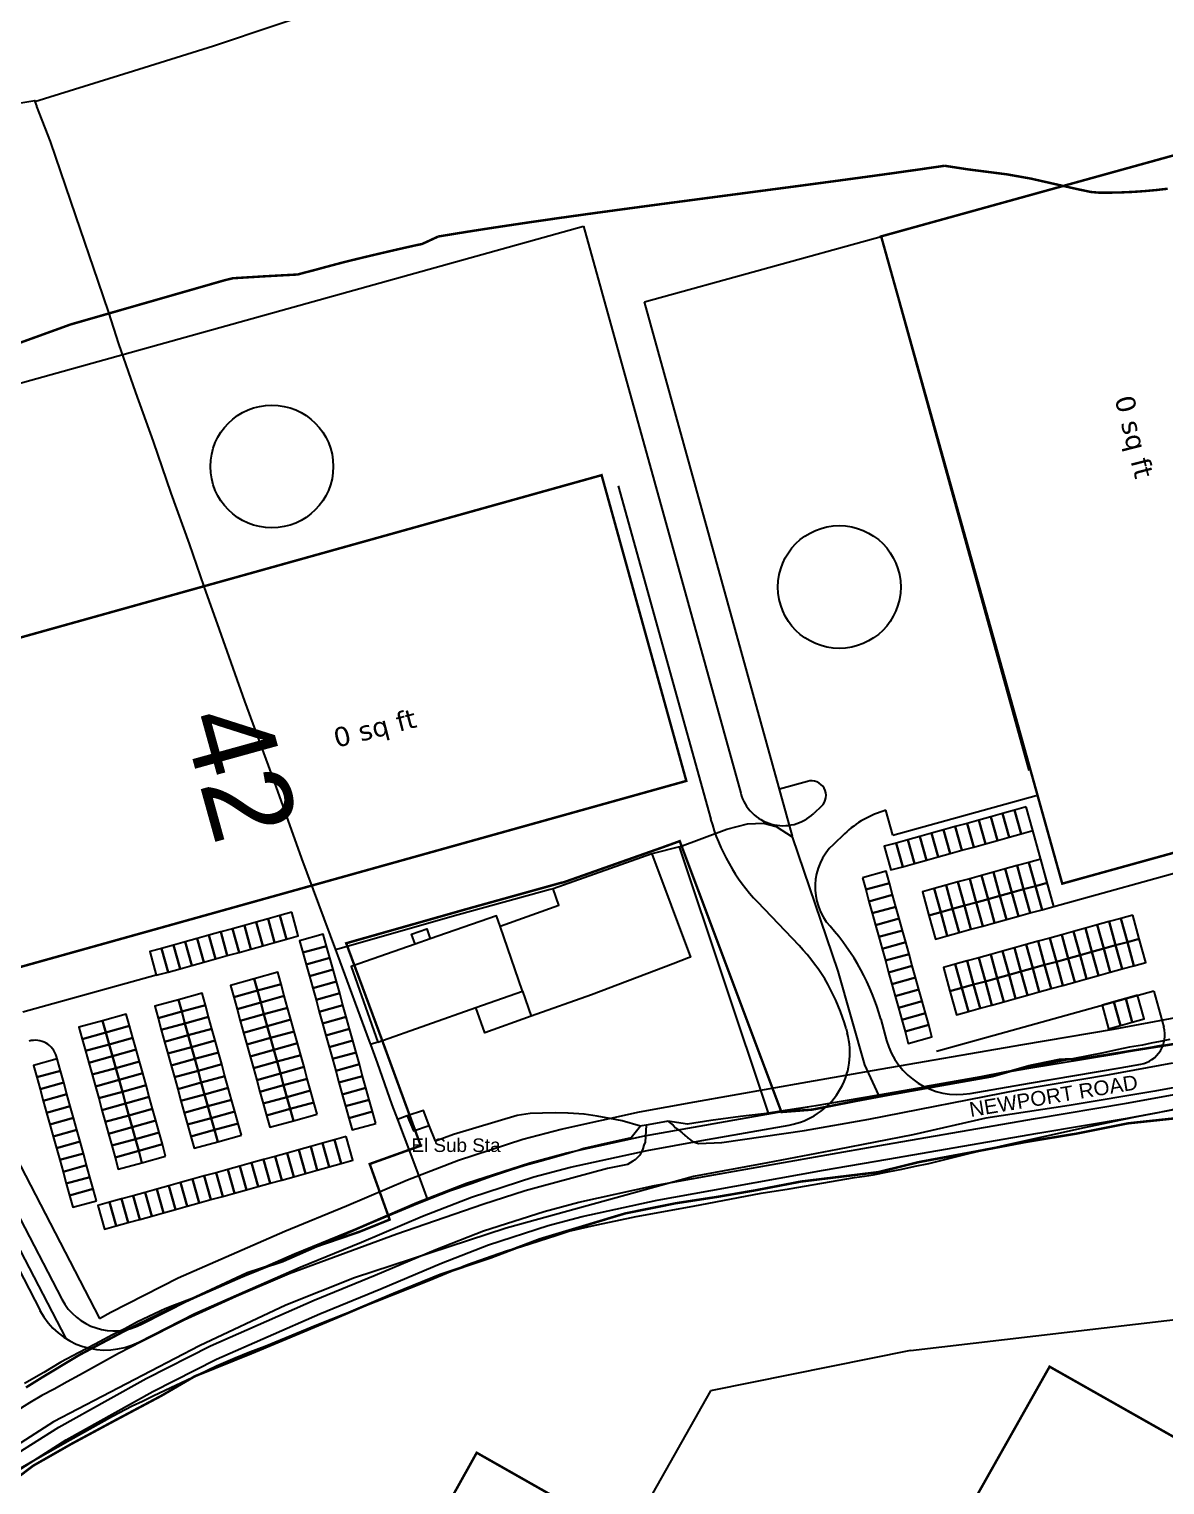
# Model space of a CAD drawing. Header units: millimetres. Extents: x 111502 to 977541, y 8702 to 1044108.
# Drawn here: x 489520.3 to 489751.6, y 241149.1 to 241445.6 of the extents above; entities that cross this region are included whole.
import ezdxf

# ---------------------------------------------------------------- set-up
doc = ezdxf.new("R2010")
doc.units = ezdxf.units.MM
doc.header["$LTSCALE"] = 0.25
doc.linetypes.add('DASHED2', pattern=[9.525, 6.35, -3.175])
for name, color, linetype in [('E HVSS As Laid HV', 10, 'Continuous'), ('X HVSS Site Background', 8, 'Continuous'), ('X HVSS Site Outline', 210, 'Continuous')]:
    doc.layers.add(name, color=color, linetype=linetype)
doc.styles.add('OS Master Map$1$Standard', font='txt')
doc.styles.add('Proposed Employment Area - 11-089-MP013-01a$0$1250T35R', font='verdana.ttf', dxfattribs={"height": 4375})
doc.styles.add('Proposed Employment Area - 11-089-MP013-01a$0$2500T70R', font='arial.ttf', dxfattribs={"height": 17500})
doc.styles.add('Proposed Employment Area - 11-089-MP013-01a$0$Standard', font='txt')

# ---------------------------------------------------------------- blocks, each defined once
blk = doc.blocks.new('Proposed Commercial Boundary - 09.02.22')
at = {"layer": 'X HVSS Site Outline', "const_width": 500}
blk.add_lwpolyline([(489519698, 241168930), (489522924, 241170950), (489530549, 241175546), (489540118, 241180623), (489548653, 241184760), (489556147, 241188239), (489559701, 241189901), (489564760, 241192265), (489571873, 241194566), (489578978, 241197696), (489587609, 241200645), (489593735, 241203118), (489589675, 241214446), (489600065, 241218170), (489591790, 241240770), (489584890, 241259400), (489609900, 241266500), (489628600, 241271700), (489629200, 241271830), (489649300, 241278930), (489652800, 241280200), (489673080, 241226140), (489673499, 241225024), (489679766, 241225514), (489688632, 241227267), (489695632, 241228580), (489705926, 241230433), (489716532, 241232311), (489723925, 241234418), (489730223, 241235716), (489734698, 241235854), (489745973, 241237694), (489756007, 241239289)], dxfattribs=at)
blk.add_lwpolyline([(489752158, 241413069), (489749819, 241412798), (489747441, 241412582), (489745065, 241412422), (489742690, 241412315), (489740319, 241412265), (489738182, 241412265), (489736501, 241412405), (489735002, 241412725), (489734184, 241412892), (489732171, 241413343), (489731665, 241413456), (489729185, 241414017), (489724286, 241415128), (489719454, 241415989), (489711501, 241417008), (489709492, 241417316), (489706717, 241417741, -0.0026211), (489692288, 241415693, -0.0013174), (489670848, 241412820), (489656447, 241410917, 0.0013191), (489635294, 241408084, 0.0039539), (489614485, 241405073, 0.0034956), (489603635, 241403337), (489603565, 241403305), (489603111, 241403093), (489602658, 241402882), (489602204, 241402671), (489601752, 241402460), (489601280, 241402241), (489600805, 241402027), (489600765, 241402009), (489600297, 241401799), (489599903, 241401722), (489599731, 241401688), (489599711, 241401684), (489599428, 241401626), (489599269, 241401592), (489598817, 241401494), (489598747, 241401479), (489598359, 241401392), (489597891, 241401287), (489597424, 241401181), (489597223, 241401136), (489597194, 241401129), (489596958, 241401076), (489596491, 241400970), (489596025, 241400863), (489595559, 241400757), (489595094, 241400650), (489594628, 241400542), (489594458, 241400503), (489594457, 241400503), (489594455, 241400502), (489594452, 241400502), (489594447, 241400501), (489594442, 241400499), (489594436, 241400498), (489594425, 241400496), (489594424, 241400495), (489594163, 241400435), (489593698, 241400327), (489593233, 241400219), (489592768, 241400110), (489592299, 241400001), (489591835, 241399893), (489591371, 241399784), (489590908, 241399675), (489590445, 241399566), (489589982, 241399456), (489589519, 241399346), (489589056, 241399236), (489588594, 241399125), (489588132, 241399014), (489587690, 241398908), (489587672, 241398903), (489587633, 241398894), (489587209, 241398792), (489586748, 241398680), (489586287, 241398567), (489585827, 241398455), (489585366, 241398342), (489584906, 241398229), (489584875, 241398221), (489584834, 241398211), (489584533, 241398135), (489584532, 241398135), (489584527, 241398133), (489584524, 241398132), (489584522, 241398132), (489584521, 241398132), (489584488, 241398123), (489584484, 241398122), (489584029, 241398002), (489583571, 241397882), (489583113, 241397761), (489582655, 241397640), (489582198, 241397519), (489581741, 241397397), (489581285, 241397275), (489580829, 241397153), (489580372, 241397030), (489579917, 241396907), (489579461, 241396784), (489579006, 241396660), (489578551, 241396536), (489578071, 241396406), (489577589, 241396283), (489577133, 241396166), (489576677, 241396049), (489576645, 241396041), (489576245, 241395936), (489576041, 241395881), (489576039, 241395881), (489575818, 241395820), (489575769, 241395807), (489575469, 241395722), (489575451, 241395717), (489575391, 241395700), (489575045, 241395600), (489574250, 241395558), (489574060, 241395547), (489573773, 241395532), (489573296, 241395506), (489572820, 241395480), (489572342, 241395454), (489571865, 241395428), (489571388, 241395402), (489570910, 241395376), (489570433, 241395350), (489569955, 241395323), (489569477, 241395297), (489569234, 241395283), (489569185, 241395281), (489569037, 241395272), (489568999, 241395270), (489568521, 241395244), (489568052, 241395218), (489567581, 241395189), (489567103, 241395159), (489566625, 241395130), (489566147, 241395101), (489565668, 241395071), (489565190, 241395042), (489564711, 241395012), (489564414, 241394993), (489564315, 241394987), (489564232, 241394982), (489564019, 241394969), (489563995, 241394967), (489563987, 241394967), (489563753, 241394952), (489563273, 241394923), (489562935, 241394901), (489562794, 241394893), (489562314, 241394863), (489561835, 241394833), (489561808, 241394831), (489560100, 241394418, 0.0509393), (489468378, 241361203)], format="xyb", dxfattribs=at)
at = {"layer": 'X HVSS Site Outline'}
blk.add_lwpolyline([(489513364, 241147080, 500, 500, 0), (489521121, 241152972, 500, 500, 0), (489528858, 241157387, 500, 500, 0), (489537867, 241162240, 500, 500, 0), (489547213, 241167215, 500, 500, 0), (489554087, 241171222, 500, 500, 0), (489565699, 241175912, 500, 500, 0), (489573857, 241179322, 500, 500, 0), (489583051, 241183167, 500, 500, 0), (489593961, 241187816, 500, 500, 0), (489603903, 241191864, 500, 500, 0), (489614160, 241195294, 500, 500, 0), (489624265, 241199137, 500, 500, 0), (489633911, 241202031, 500, 500, 0), (489641650, 241204368, 500, 500, 0), (489652017, 241206455, 500, 500, 0), (489660265, 241207719, 500, 500, 0), (489668254, 241209091, 500, 500, 0), (489677468, 241210868, 500, 500, 0), (489693188, 241212781, 500, 500, 0), (489701459, 241214827, 500, 500, 0), (489712482, 241216873, 500, 500, 0), (489723397, 241218950, 500, 500, 0), (489733550, 241220621, 500, 500, 0), (489744077, 241222726, 500, 500, 0), (489755409, 241223932, 500, 500, 0)], format="xyseb", dxfattribs=at)
blk = doc.blocks.new('commercial background')
at = {"layer": 'X HVSS Site Background'}
for p, q in [((965.45, 891.34), (1120.53, 934.49)), ((1120.53, 934.49), (1152.52, 819.01)), ((1132.93, 919.08), (1181.12, 932.43)), ((1163.07, 810.28), (1132.93, 919.08)), ((1211.26, 823.63), (1184.83, 919.01)), ((1127.6, 881.63), (1146.41, 813.74)), ((1166.09, 821.44), (1160.42, 819.87)), ((1183.51, 810.47), (1212.67, 818.55)), ((1216.28, 795.98), (1299.49, 819.04)), ((1168.96, 816.38), (1167.4, 814.89)), ((1183.51, 810.47), (1182.1, 815.55)), ((1173.65, 810.76), (1171.39, 808.61)), ((1216.28, 795.98), (1212.01, 811.4)), ((1164.4, 788), (1155.99, 796.83)), ((1033.54, 781.94), (1006.35, 774.41)), ((1236.63, 778.69), (1192.42, 766.44)), ((1236.63, 778.69), (1238.67, 771.35)), ((1173.99, 771.09), (1174.23, 770.22)), ((1181.02, 773.04), (1182.24, 768.66)), ((1013.35, 764.93), (1013.21, 765.42)), ((1211.31, 759.97), (1229.81, 763.07)), ((1229.81, 763.07), (1233.98, 763.85)), ((1199.25, 757.88), (1211.31, 759.97)), ((1231.09, 755.88), (1244.14, 758.31)), ((1212.54, 752.78), (1231.09, 755.88)), ((989.47, 752.92), (1009.86, 713.71)), ((1144.61, 748.27), (1162.41, 751.45)), ((1181.97, 747.48), (1212.54, 752.78)), ((1133.51, 746.27), (1144.61, 748.27)), ((1168.89, 745.19), (1181.97, 747.48)), ((1117.84, 742.85), (1133.51, 746.27)), ((1145.9, 741.09), (1168.89, 745.19)), ((1110.41, 740.87), (1117.84, 742.85)), ((1097.71, 736.77), (1110.41, 740.87)), ((1119.55, 735.75), (1134.94, 739.11)), ((1134.94, 739.11), (1145.9, 741.09)), ((1087.71, 732.87), (1097.71, 736.77)), ((1112.48, 733.87), (1119.55, 735.75)), ((1075.31, 727.57), (1087.71, 732.87)), ((1100.16, 729.89), (1112.48, 733.87)), ((1090.48, 726.11), (1100.16, 729.89)), ((1062.81, 722.47), (1075.31, 727.57)), ((1078.13, 720.84), (1090.48, 726.11)), ((1041.41, 713.07), (1062.81, 722.47)), ((1065.66, 715.75), (1078.13, 720.84)), ((1187.09, 705.54), (1290.01, 717.54)), ((1044.54, 706.47), (1065.66, 715.75)), ((1029.95, 707.26), (1041.41, 713.07)), ((1031.44, 699.83), (1044.54, 706.47)), ((1187.09, 705.54), (1146.4, 697.32)), ((1023.67, 695.5), (1031.44, 699.83)), ((1013.66, 689.9), (1023.67, 695.5)), ((1002.86, 683.03), (1013.66, 689.9))]:
    blk.add_line(p, q, dxfattribs=at)
at = {"layer": 'X HVSS Site Background', "const_width": 0.5}
for points in [[(1217.99, 800.61), (1287, 819.73), (1250.13, 951.55), (1181.12, 932.43)], [(978.71, 843.14), (995.96, 780.87), (1141.45, 821.53), (1124.2, 883.8)], [(1297.48, 655.77), (1215.41, 702.24), (1119.94, 532.91), (1202.01, 486.44)], [(1124.89, 669.89), (1098.77, 684.71), (1045.89, 589.83), (1072.02, 575)]]:
    blk.add_lwpolyline(points, close=True, dxfattribs=at)
at = {"layer": 'X HVSS Site Background', "flags": 128}
for points in [[(944.03, 833.84), (965.22, 807.59, -0.049926), (999.82, 754.69), (1021.98, 712.07)], [(991.04, 760.45, -0.007332), (995.38, 752.38), (1014.3, 716, 0.411311), (1030.38, 710.84), (1040.13, 715.79), (1061.64, 725.24), (1074.16, 730.34), (1086.58, 735.65), (1096.71, 739.6), (1109.57, 743.75), (1117.13, 745.76), (1132.93, 749.22), (1144.09, 751.23), (1166.26, 755.18)], [(989.14, 757.69, -0.006138), (992.72, 751), (1015.08, 708)], [(1146.4, 697.32), (1067.2, 557.06, -0.414314), (1039.95, 549.48), (1027.8, 556.34, -0.414123), (1024.39, 568.6), (1038.83, 594.16)]]:
    blk.add_lwpolyline(points, format="xyb", dxfattribs=at)
at = {"layer": 'X HVSS Site Background'}
for points in [[(1208.26, 815.55), (1205.85, 814.89), (1207.19, 810.07), (1209.6, 810.73)], [(1210.67, 816.22), (1208.26, 815.55), (1209.6, 810.73), (1212.01, 811.4)], [(1198.62, 812.88), (1196.21, 812.22), (1197.55, 807.4), (1199.96, 808.06)], [(1201.03, 813.55), (1198.62, 812.88), (1199.96, 808.06), (1202.37, 808.73)], [(1203.44, 814.22), (1201.03, 813.55), (1202.37, 808.73), (1204.78, 809.4)], [(1205.85, 814.89), (1203.44, 814.22), (1204.78, 809.4), (1207.19, 810.07)], [(1186.58, 809.55), (1184.17, 808.88), (1185.5, 804.06), (1187.91, 804.73)], [(1188.99, 810.21), (1186.58, 809.55), (1187.91, 804.73), (1190.32, 805.39)], [(1191.4, 810.88), (1188.99, 810.21), (1190.32, 805.39), (1192.73, 806.06)], [(1193.81, 811.55), (1191.4, 810.88), (1192.73, 806.06), (1195.14, 806.73)], [(1196.21, 812.22), (1193.81, 811.55), (1195.14, 806.73), (1197.55, 807.4)], [(1184.17, 808.88), (1181.76, 808.21), (1183.09, 803.39), (1185.5, 804.06)], [(1206.38, 803.62), (1203.97, 802.95), (1205.31, 798.13), (1207.71, 798.8)], [(1208.79, 804.28), (1206.38, 803.62), (1207.71, 798.8), (1210.12, 799.47)], [(1211.2, 804.95), (1208.79, 804.28), (1210.12, 799.47), (1212.53, 800.13)], [(1213.61, 805.62), (1211.2, 804.95), (1212.53, 800.13), (1214.94, 800.8)], [(1177.31, 801.81), (1177.97, 799.41), (1182.79, 800.74), (1182.12, 803.15)], [(1177.97, 799.41), (1178.64, 797), (1183.46, 798.33), (1182.79, 800.74)], [(1196.74, 800.95), (1194.33, 800.28), (1195.67, 795.46), (1198.08, 796.13)], [(1199.15, 801.61), (1196.74, 800.95), (1198.08, 796.13), (1200.49, 796.8)], [(1201.56, 802.28), (1199.15, 801.61), (1200.49, 796.8), (1202.9, 797.46)], [(1203.97, 802.95), (1201.56, 802.28), (1202.9, 797.46), (1205.31, 798.13)], [(1214.94, 800.8), (1212.53, 800.13), (1213.87, 795.31), (1216.28, 795.98)], [(1178.64, 797), (1179.31, 794.59), (1184.13, 795.92), (1183.46, 798.33)], [(1191.92, 799.61), (1189.51, 798.94), (1190.85, 794.13), (1193.26, 794.79)], [(1194.33, 800.28), (1191.92, 799.61), (1193.26, 794.79), (1195.67, 795.46)], [(1205.31, 798.13), (1202.9, 797.46), (1204.23, 792.65), (1206.64, 793.31)], [(1207.71, 798.8), (1205.31, 798.13), (1206.64, 793.31), (1209.05, 793.98)], [(1210.12, 799.47), (1207.71, 798.8), (1209.05, 793.98), (1211.46, 794.65)], [(1212.53, 800.13), (1210.12, 799.47), (1211.46, 794.65), (1213.87, 795.31)], [(1061.11, 794.77), (1058.71, 794.1), (1060.04, 789.28), (1062.45, 789.95)], [(1179.31, 794.59), (1179.98, 792.18), (1184.79, 793.51), (1184.13, 795.92)], [(1193.26, 794.79), (1190.85, 794.13), (1192.18, 789.31), (1194.59, 789.98)], [(1195.67, 795.46), (1193.26, 794.79), (1194.59, 789.98), (1197, 790.64)], [(1198.08, 796.13), (1195.67, 795.46), (1197, 790.64), (1199.41, 791.31)], [(1200.49, 796.8), (1198.08, 796.13), (1199.41, 791.31), (1201.82, 791.98)], [(1202.9, 797.46), (1200.49, 796.8), (1201.82, 791.98), (1204.23, 792.65)], [(1051.48, 792.1), (1049.07, 791.43), (1050.4, 786.61), (1052.81, 787.28)], [(1053.89, 792.77), (1051.48, 792.1), (1052.81, 787.28), (1055.22, 787.95)], [(1056.3, 793.44), (1053.89, 792.77), (1055.22, 787.95), (1057.63, 788.62)], [(1058.71, 794.1), (1056.3, 793.44), (1057.63, 788.62), (1060.04, 789.28)], [(1179.98, 792.18), (1180.64, 789.77), (1185.46, 791.1), (1184.79, 793.51)], [(1225.11, 792.2), (1222.7, 791.54), (1224.03, 786.72), (1226.44, 787.38)], [(1227.52, 792.87), (1225.11, 792.2), (1226.44, 787.38), (1228.85, 788.05)], [(1229.93, 793.54), (1227.52, 792.87), (1228.85, 788.05), (1231.26, 788.72)], [(1232.33, 794.21), (1229.93, 793.54), (1231.26, 788.72), (1233.67, 789.39)], [(1039.43, 788.76), (1037.02, 788.1), (1038.36, 783.28), (1040.77, 783.94)], [(1041.84, 789.43), (1039.43, 788.76), (1040.77, 783.94), (1043.18, 784.61)], [(1044.25, 790.1), (1041.84, 789.43), (1043.18, 784.61), (1045.59, 785.28)], [(1046.66, 790.77), (1044.25, 790.1), (1045.59, 785.28), (1047.99, 785.95)], [(1049.07, 791.43), (1046.66, 790.77), (1047.99, 785.95), (1050.4, 786.61)], [(1068.2, 787.91), (1067.54, 790.32), (1062.72, 788.99), (1063.38, 786.58)], [(1180.64, 789.77), (1181.31, 787.36), (1186.13, 788.69), (1185.46, 791.1)], [(1181.31, 787.36), (1181.98, 784.95), (1186.8, 786.28), (1186.13, 788.69)], [(1213.06, 788.87), (1210.65, 788.2), (1211.99, 783.38), (1214.4, 784.05)], [(1215.47, 789.53), (1213.06, 788.87), (1214.4, 784.05), (1216.8, 784.71)], [(1217.88, 790.2), (1215.47, 789.53), (1216.8, 784.71), (1219.21, 785.38)], [(1220.29, 790.87), (1217.88, 790.2), (1219.21, 785.38), (1221.62, 786.05)], [(1222.7, 791.54), (1220.29, 790.87), (1221.62, 786.05), (1224.03, 786.72)], [(1231.26, 788.72), (1228.85, 788.05), (1230.19, 783.23), (1232.59, 783.9)], [(1233.67, 789.39), (1231.26, 788.72), (1232.59, 783.9), (1235, 784.57)], [(1034.61, 787.43), (1032.2, 786.76), (1033.54, 781.94), (1035.95, 782.61)], [(1037.02, 788.1), (1034.61, 787.43), (1035.95, 782.61), (1038.36, 783.28)], [(1068.87, 785.5), (1068.2, 787.91), (1063.38, 786.58), (1064.05, 784.17)], [(1181.98, 784.95), (1182.64, 782.54), (1187.46, 783.88), (1186.8, 786.28)], [(1203.42, 786.2), (1201.01, 785.53), (1202.35, 780.71), (1204.76, 781.38)], [(1205.83, 786.86), (1203.42, 786.2), (1204.76, 781.38), (1207.17, 782.04)], [(1208.24, 787.53), (1205.83, 786.86), (1207.17, 782.04), (1209.58, 782.71)], [(1210.65, 788.2), (1208.24, 787.53), (1209.58, 782.71), (1211.99, 783.38)], [(1221.62, 786.05), (1219.21, 785.38), (1220.55, 780.56), (1222.96, 781.23)], [(1224.03, 786.72), (1221.62, 786.05), (1222.96, 781.23), (1225.37, 781.9)], [(1226.44, 787.38), (1224.03, 786.72), (1225.37, 781.9), (1227.78, 782.57)], [(1228.85, 788.05), (1226.44, 787.38), (1227.78, 782.57), (1230.19, 783.23)], [(1069.54, 783.1), (1068.87, 785.5), (1064.05, 784.17), (1064.72, 781.76)], [(1070.21, 780.69), (1069.54, 783.1), (1064.72, 781.76), (1065.39, 779.35)], [(1182.64, 782.54), (1183.31, 780.13), (1188.13, 781.47), (1187.46, 783.88)], [(1196.2, 784.19), (1193.79, 783.53), (1195.12, 778.71), (1197.53, 779.37)], [(1198.6, 784.86), (1196.2, 784.19), (1197.53, 779.37), (1199.94, 780.04)], [(1201.01, 785.53), (1198.6, 784.86), (1199.94, 780.04), (1202.35, 780.71)], [(1209.58, 782.71), (1207.17, 782.04), (1208.5, 777.23), (1210.91, 777.89)], [(1211.99, 783.38), (1209.58, 782.71), (1210.91, 777.89), (1213.32, 778.56)], [(1214.4, 784.05), (1211.99, 783.38), (1213.32, 778.56), (1215.73, 779.23)], [(1216.8, 784.71), (1214.4, 784.05), (1215.73, 779.23), (1218.14, 779.9)], [(1219.21, 785.38), (1216.8, 784.71), (1218.14, 779.9), (1220.55, 780.56)], [(1054.12, 778.82), (1053.45, 781.23), (1048.63, 779.9), (1049.3, 777.49)], [(1058.94, 780.16), (1058.27, 782.57), (1053.45, 781.23), (1054.12, 778.82)], [(1059.6, 777.75), (1058.94, 780.16), (1054.12, 778.82), (1054.79, 776.41)], [(1070.87, 778.28), (1070.21, 780.69), (1065.39, 779.35), (1066.05, 776.94)], [(1183.31, 780.13), (1183.98, 777.72), (1188.8, 779.06), (1188.13, 781.47)], [(1199.94, 780.04), (1197.53, 779.37), (1198.87, 774.56), (1201.27, 775.22)], [(1202.35, 780.71), (1199.94, 780.04), (1201.27, 775.22), (1203.68, 775.89)], [(1204.76, 781.38), (1202.35, 780.71), (1203.68, 775.89), (1206.09, 776.56)], [(1207.17, 782.04), (1204.76, 781.38), (1206.09, 776.56), (1208.5, 777.23)], [(1038.7, 774.55), (1038.03, 776.96), (1033.21, 775.63), (1033.88, 773.22)], [(1043.52, 775.89), (1042.85, 778.3), (1038.03, 776.96), (1038.7, 774.55)], [(1054.79, 776.41), (1054.12, 778.82), (1049.3, 777.49), (1049.97, 775.08)], [(1060.27, 775.34), (1059.6, 777.75), (1054.79, 776.41), (1055.45, 774.01)], [(1071.54, 775.87), (1070.87, 778.28), (1066.05, 776.94), (1066.72, 774.53)], [(1183.98, 777.72), (1184.65, 775.31), (1189.47, 776.65), (1188.8, 779.06)], [(1197.53, 779.37), (1195.12, 778.71), (1196.46, 773.89), (1198.87, 774.56)], [(1230.92, 777.21), (1228.52, 776.54), (1229.85, 771.73), (1232.26, 772.39)], [(1233.33, 777.88), (1230.92, 777.21), (1232.26, 772.39), (1234.67, 773.06)], [(1028.1, 771.62), (1027.43, 774.02), (1022.61, 772.69), (1023.28, 770.28)], [(1039.37, 772.14), (1038.7, 774.55), (1033.88, 773.22), (1034.55, 770.81)], [(1044.19, 773.48), (1043.52, 775.89), (1038.7, 774.55), (1039.37, 772.14)], [(1055.45, 774.01), (1054.79, 776.41), (1049.97, 775.08), (1050.63, 772.67)], [(1056.12, 771.6), (1055.45, 774.01), (1050.63, 772.67), (1051.3, 770.26)], [(1060.94, 772.93), (1060.27, 775.34), (1055.45, 774.01), (1056.12, 771.6)], [(1072.21, 773.46), (1071.54, 775.87), (1066.72, 774.53), (1067.39, 772.12)], [(1184.65, 775.31), (1185.31, 772.9), (1190.13, 774.24), (1189.47, 776.65)], [(1185.31, 772.9), (1185.98, 770.49), (1190.8, 771.83), (1190.13, 774.24)], [(1228.52, 776.54), (1226.11, 775.88), (1227.44, 771.06), (1229.85, 771.73)], [(1023.28, 770.28), (1022.61, 772.69), (1017.79, 771.35), (1018.46, 768.95)], [(1028.77, 769.21), (1028.1, 771.62), (1023.28, 770.28), (1023.95, 767.87)], [(1040.03, 769.73), (1039.37, 772.14), (1034.55, 770.81), (1035.22, 768.4)], [(1044.85, 771.07), (1044.19, 773.48), (1039.37, 772.14), (1040.03, 769.73)], [(1045.52, 768.66), (1044.85, 771.07), (1040.03, 769.73), (1040.7, 767.32)], [(1056.79, 769.19), (1056.12, 771.6), (1051.3, 770.26), (1051.97, 767.85)], [(1061.61, 770.52), (1060.94, 772.93), (1056.12, 771.6), (1056.79, 769.19)], [(1072.87, 771.05), (1072.21, 773.46), (1067.39, 772.12), (1068.06, 769.71)], [(1073.54, 768.64), (1072.87, 771.05), (1068.06, 769.71), (1068.72, 767.31)], [(1185.98, 770.49), (1186.65, 768.08), (1191.47, 769.42), (1190.8, 771.83)], [(1023.95, 767.87), (1023.28, 770.28), (1018.46, 768.95), (1019.13, 766.54)], [(1029.43, 766.8), (1028.77, 769.21), (1023.95, 767.87), (1024.61, 765.46)], [(1040.7, 767.32), (1040.03, 769.73), (1035.22, 768.4), (1035.88, 765.99)], [(1046.19, 766.25), (1045.52, 768.66), (1040.7, 767.32), (1041.37, 764.91)], [(1057.46, 766.78), (1056.79, 769.19), (1051.97, 767.85), (1052.64, 765.44)], [(1062.27, 768.11), (1061.61, 770.52), (1056.79, 769.19), (1057.46, 766.78)], [(1062.94, 765.7), (1062.27, 768.11), (1057.46, 766.78), (1058.12, 764.37)], [(1074.21, 766.23), (1073.54, 768.64), (1068.72, 767.31), (1069.39, 764.9)], [(1014.01, 762.52), (1013.35, 764.93), (1008.53, 763.6), (1009.2, 761.19)], [(1024.61, 765.46), (1023.95, 767.87), (1019.13, 766.54), (1019.8, 764.13)], [(1025.28, 763.05), (1024.61, 765.46), (1019.8, 764.13), (1020.46, 761.72)], [(1030.1, 764.39), (1029.43, 766.8), (1024.61, 765.46), (1025.28, 763.05)], [(1041.37, 764.91), (1040.7, 767.32), (1035.88, 765.99), (1036.55, 763.58)], [(1046.86, 763.84), (1046.19, 766.25), (1041.37, 764.91), (1042.04, 762.51)], [(1058.12, 764.37), (1057.46, 766.78), (1052.64, 765.44), (1053.3, 763.03)], [(1063.61, 763.29), (1062.94, 765.7), (1058.12, 764.37), (1058.79, 761.96)], [(1074.88, 763.82), (1074.21, 766.23), (1069.39, 764.9), (1070.06, 762.49)], [(1014.68, 760.12), (1014.01, 762.52), (1009.2, 761.19), (1009.86, 758.78)], [(1025.95, 760.64), (1025.28, 763.05), (1020.46, 761.72), (1021.13, 759.31)], [(1030.77, 761.98), (1030.1, 764.39), (1025.28, 763.05), (1025.95, 760.64)], [(1031.44, 759.57), (1030.77, 761.98), (1025.95, 760.64), (1026.62, 758.23)], [(1042.04, 762.51), (1041.37, 764.91), (1036.55, 763.58), (1037.22, 761.17)], [(1042.7, 760.1), (1042.04, 762.51), (1037.22, 761.17), (1037.89, 758.76)], [(1047.52, 761.43), (1046.86, 763.84), (1042.04, 762.51), (1042.7, 760.1)], [(1058.79, 761.96), (1058.12, 764.37), (1053.3, 763.03), (1053.97, 760.62)], [(1059.46, 759.55), (1058.79, 761.96), (1053.97, 760.62), (1054.64, 758.21)], [(1064.28, 760.88), (1063.61, 763.29), (1058.79, 761.96), (1059.46, 759.55)], [(1075.54, 761.41), (1074.88, 763.82), (1070.06, 762.49), (1070.73, 760.08)], [(1015.35, 757.71), (1014.68, 760.12), (1009.86, 758.78), (1010.53, 756.37)], [(1026.62, 758.23), (1025.95, 760.64), (1021.13, 759.31), (1021.8, 756.9)], [(1032.1, 757.16), (1031.44, 759.57), (1026.62, 758.23), (1027.28, 755.82)], [(1043.37, 757.69), (1042.7, 760.1), (1037.89, 758.76), (1038.55, 756.35)], [(1048.19, 759.02), (1047.52, 761.43), (1042.7, 760.1), (1043.37, 757.69)], [(1048.86, 756.61), (1048.19, 759.02), (1043.37, 757.69), (1044.04, 755.28)], [(1060.13, 757.14), (1059.46, 759.55), (1054.64, 758.21), (1055.31, 755.81)], [(1064.94, 758.48), (1064.28, 760.88), (1059.46, 759.55), (1060.13, 757.14)], [(1076.21, 759), (1075.54, 761.41), (1070.73, 760.08), (1071.39, 757.67)], [(1076.88, 756.59), (1076.21, 759), (1071.39, 757.67), (1072.06, 755.26)], [(1016.02, 755.3), (1015.35, 757.71), (1010.53, 756.37), (1011.2, 753.96)], [(1027.28, 755.82), (1026.62, 758.23), (1021.8, 756.9), (1022.47, 754.49)], [(1032.77, 754.75), (1032.1, 757.16), (1027.28, 755.82), (1027.95, 753.42)], [(1044.04, 755.28), (1043.37, 757.69), (1038.55, 756.35), (1039.22, 753.94)], [(1049.52, 754.2), (1048.86, 756.61), (1044.04, 755.28), (1044.71, 752.87)], [(1060.79, 754.73), (1060.13, 757.14), (1055.31, 755.81), (1055.97, 753.4)], [(1065.61, 756.07), (1064.94, 758.48), (1060.13, 757.14), (1060.79, 754.73)], [(1066.28, 753.66), (1065.61, 756.07), (1060.79, 754.73), (1061.46, 752.32)], [(1077.55, 754.18), (1076.88, 756.59), (1072.06, 755.26), (1072.73, 752.85)], [(1016.68, 752.89), (1016.02, 755.3), (1011.2, 753.96), (1011.87, 751.55)], [(1027.95, 753.42), (1027.28, 755.82), (1022.47, 754.49), (1023.13, 752.08)], [(1028.62, 751.01), (1027.95, 753.42), (1023.13, 752.08), (1023.8, 749.67)], [(1033.44, 752.34), (1032.77, 754.75), (1027.95, 753.42), (1028.62, 751.01)], [(1044.71, 752.87), (1044.04, 755.28), (1039.22, 753.94), (1039.89, 751.53)], [(1050.19, 751.79), (1049.52, 754.2), (1044.71, 752.87), (1045.37, 750.46)], [(1061.46, 752.32), (1060.79, 754.73), (1055.97, 753.4), (1056.64, 750.99)], [(1078.21, 751.78), (1077.55, 754.18), (1072.73, 752.85), (1073.4, 750.44)], [(1017.35, 750.48), (1016.68, 752.89), (1011.87, 751.55), (1012.53, 749.14)], [(1018.02, 748.07), (1017.35, 750.48), (1012.53, 749.14), (1013.2, 746.73)], [(1029.29, 748.6), (1028.62, 751.01), (1023.8, 749.67), (1024.47, 747.26)], [(1034.11, 749.93), (1033.44, 752.34), (1028.62, 751.01), (1029.29, 748.6)], [(1045.37, 750.46), (1044.71, 752.87), (1039.89, 751.53), (1040.56, 749.12)], [(1046.04, 748.05), (1045.37, 750.46), (1040.56, 749.12), (1041.22, 746.72)], [(1050.86, 749.39), (1050.19, 751.79), (1045.37, 750.46), (1046.04, 748.05)], [(1018.69, 745.66), (1018.02, 748.07), (1013.2, 746.73), (1013.87, 744.33)], [(1029.95, 746.19), (1029.29, 748.6), (1024.47, 747.26), (1025.14, 744.85)], [(1034.77, 747.52), (1034.11, 749.93), (1029.29, 748.6), (1029.95, 746.19)], [(1035.44, 745.11), (1034.77, 747.52), (1029.95, 746.19), (1030.62, 743.78)], [(1067.4, 747.74), (1064.99, 747.07), (1066.32, 742.26), (1068.73, 742.92)], [(1069.81, 748.41), (1067.4, 747.74), (1068.73, 742.92), (1071.14, 743.59)], [(1072.22, 749.08), (1069.81, 748.41), (1071.14, 743.59), (1073.55, 744.26)], [(1019.35, 743.25), (1018.69, 745.66), (1013.87, 744.33), (1014.54, 741.92)], [(1030.62, 743.78), (1029.95, 746.19), (1025.14, 744.85), (1025.8, 742.44)], [(1055.35, 744.4), (1052.94, 743.74), (1054.28, 738.92), (1056.69, 739.59)], [(1057.76, 745.07), (1055.35, 744.4), (1056.69, 739.59), (1059.1, 740.25)], [(1060.17, 745.74), (1057.76, 745.07), (1059.1, 740.25), (1061.51, 740.92)], [(1062.58, 746.41), (1060.17, 745.74), (1061.51, 740.92), (1063.92, 741.59)], [(1064.99, 747.07), (1062.58, 746.41), (1063.92, 741.59), (1066.32, 742.26)], [(1020.02, 740.84), (1019.35, 743.25), (1014.54, 741.92), (1015.2, 739.51)], [(1045.72, 741.73), (1043.31, 741.07), (1044.64, 736.25), (1047.05, 736.92)], [(1048.13, 742.4), (1045.72, 741.73), (1047.05, 736.92), (1049.46, 737.58)], [(1050.53, 743.07), (1048.13, 742.4), (1049.46, 737.58), (1051.87, 738.25)], [(1052.94, 743.74), (1050.53, 743.07), (1051.87, 738.25), (1054.28, 738.92)], [(1020.69, 738.43), (1020.02, 740.84), (1015.2, 739.51), (1015.87, 737.1)], [(1021.36, 736.02), (1020.69, 738.43), (1015.87, 737.1), (1016.54, 734.69)], [(1033.67, 738.4), (1031.26, 737.73), (1032.6, 732.91), (1035, 733.58)], [(1036.08, 739.06), (1033.67, 738.4), (1035, 733.58), (1037.41, 734.25)], [(1038.49, 739.73), (1036.08, 739.06), (1037.41, 734.25), (1039.82, 734.91)], [(1040.9, 740.4), (1038.49, 739.73), (1039.82, 734.91), (1042.23, 735.58)], [(1043.31, 741.07), (1040.9, 740.4), (1042.23, 735.58), (1044.64, 736.25)], [(1024.03, 735.73), (1021.62, 735.06), (1022.96, 730.24), (1025.37, 730.91)], [(1026.44, 736.39), (1024.03, 735.73), (1025.37, 730.91), (1027.78, 731.58)], [(1028.85, 737.06), (1026.44, 736.39), (1027.78, 731.58), (1030.19, 732.24)], [(1031.26, 737.73), (1028.85, 737.06), (1030.19, 732.24), (1032.6, 732.91)]]:
    blk.add_lwpolyline(points, close=True, dxfattribs=at)
at = {"layer": 'X HVSS Site Background', "flags": 128}
for points in [[(1021.98, 712.07), (1024.26, 713.34), (1037.99, 720.31), (1059.69, 729.84), (1072.23, 734.96), (1084.69, 740.28), (1095.03, 744.31), (1108.16, 748.55), (1115.95, 750.62), (1131.95, 754.12), (1143.2, 756.15), (1166.22, 760.25), (1179.34, 762.55), (1209.97, 767.86), (1228.42, 770.95), (1241.15, 773.32), (1270.96, 779.68), (1299, 786.32), (1303.82, 787.69)], [(930.08, 639.76), (941.99, 645.05), (962.72, 655.31), (973.56, 661.09), (984.44, 667.51), (1004.48, 680.51), (1015.2, 687.33), (1025.13, 692.88), (1032.85, 697.18), (1045.82, 703.76), (1066.83, 712.99), (1079.28, 718.07), (1091.61, 723.34), (1101.17, 727.07), (1113.32, 730.99), (1120.26, 732.83), (1135.53, 736.17), (1146.43, 738.13), (1169.41, 742.23), (1182.48, 744.53), (1213.04, 749.82), (1231.61, 752.93), (1244.73, 755.37)], [(1189.87, 759.3), (1189.87, 759.3), (1210.81, 762.93), (1229.29, 766.03), (1238.54, 767.75)]]:
    blk.add_lwpolyline(points, dxfattribs=at)
at = {"layer": 'X HVSS Site Background'}
for centre in [(1057.07, 885.57), (1172.6, 861.02)]:
    blk.add_circle(centre, 12.5, dxfattribs=at)
for centre, radius, start, end in [((1166.89, 818.55), 3, 313.6064, 105.4849), ((1161.19, 821.41), 9, 195.4849, 313.6064), ((1187.44, 796.28), 20, 105.4849, 133.6064), ((1184.95, 824.42), 40, 195.4849, 223.6064), ((1179.66, 799.92), 12, 133.6064, 221.775), ((1135.44, 760.41), 47.3, 15.4849, 41.775), ((1135.44, 760.41), 40, 15.4849, 43.6064), ((1232.88, 769.75), 6, 280.5392, 15.4849), ((1008.88, 764.21), 4.5, 15.4849, 105.8976), ((1159.77, 766.21), 15, 280.1074, 15.4849), ((1196.69, 772.66), 15, 195.4849, 279.8263), ((1023.16, 720.63), 15, 207.4744, 296.9061)]:
    blk.add_arc(centre, radius, start, end, dxfattribs=at)
for s, width, gutter_width, insert, char_height, attachment_point, rotation, style in [('\\pxql,t14; 0 sq ft\\P\\ptz;\\P\\P ', 154.5296, 31.25, (1270.23, 752.36), 3.9375, 3, 284.3158, 'Proposed Employment Area - 11-089-MP013-01a$0$1250T35R'), ('42', 62.5848, 87.5, (1055.5, 838.81), 17.5, 1, 285.4622, 'Proposed Employment Area - 11-089-MP013-01a$0$2500T70R'), ('\\pxql,t14; 0 sq ft\\P\\ptz;\\P\\P ', 154.5296, 31.25, (1217.3, 869.87), 3.9375, 3, 14.3158, 'Proposed Employment Area - 11-089-MP013-01a$0$1250T35R')]:
    blk.add_mtext_dynamic_manual_height_columns(s, width=width, gutter_width=gutter_width, heights=[0], dxfattribs=dict(at, insert=insert, char_height=char_height, attachment_point=attachment_point, rotation=rotation, style=style))
at = {"layer": 'X HVSS Site Background', "style": 'Proposed Employment Area - 11-089-MP013-01a$0$Standard'}
for p, rotation in [((485.88, 899.5), 95.9302), ((729.37, 850.69), 240.5366), ((319.53, 839.47), 95.9302), ((520.9, 756.6), 330.4683), ((1582.14, 507.49), 240.4683), ((1846.75, 293.1), 209.3143), ((1096.5, 265.37), 60.4683)]:
    blk.add_attdef('NOOFPARKINGSPACES', p, '', height=0.3, rotation=rotation, dxfattribs=at)
blk = doc.blocks.new('OS MAP 060722')
at = {"layer": 'X HVSS Site Background', "flags": 128}
for points in [[(710.91, 2304.52), (731.02, 2310.76), (731.02, 2310.76), (747.32, 2315.86), (747.32, 2315.86), (759.82, 2320.06), (759.82, 2320.06), (785.22, 2328.66), (785.22, 2328.66), (787.22, 2329.36), (787.22, 2329.36), (813.82, 2337.96), (813.82, 2337.96), (835.92, 2345.36), (835.92, 2345.36), (851.62, 2350.46), (851.62, 2350.46), (873.32, 2357.76), (873.32, 2357.76), (897.42, 2365.56), (897.42, 2365.56), (902.45, 2367.26)], [(565.5, 2280.14), (588.52, 2283.96), (588.52, 2283.96), (608.62, 2287.36), (608.62, 2287.36), (627.72, 2290.56), (627.72, 2290.56), (647.52, 2293.96), (647.52, 2293.96), (670.02, 2297.76), (670.02, 2297.76), (688.52, 2300.96), (688.52, 2300.96), (700.32, 2302.96), (700.32, 2302.96), (710.93, 2304.74), (710.93, 2304.74), (710.91, 2304.52)], [(710.91, 2304.52), (711.22, 2303.66), (711.22, 2303.66), (711.27, 2303.52), (711.27, 2303.52), (714.02, 2296.39), (714.02, 2296.39), (719.22, 2281.26), (719.22, 2281.26), (723.72, 2267.96), (723.72, 2267.96), (725.92, 2261.56), (725.92, 2261.56), (727.92, 2255.16), (727.92, 2255.16), (731.42, 2245.26), (731.42, 2245.26), (735.02, 2235.26), (735.02, 2235.26), (738.62, 2224.76), (738.62, 2224.76), (742.32, 2214.46), (742.32, 2214.46), (745.32, 2205.76), (745.32, 2205.76), (748.42, 2196.96), (748.42, 2196.96), (753.62, 2182.36), (753.62, 2182.36), (759.62, 2165.96), (759.62, 2165.96), (765.22, 2150.36), (765.22, 2150.36), (772.11, 2131.76)], [(839.82, 2096.86), (840.85, 2096.03), (840.85, 2096.03), (841.36, 2095.5), (841.36, 2095.5), (841.55, 2095.35), (841.55, 2095.35), (842.01, 2095), (842.01, 2095), (842.68, 2094.47), (842.68, 2094.47), (842.86, 2094.32), (842.86, 2094.32), (843, 2094.21), (843, 2094.21), (843.16, 2094.07), (843.16, 2094.07), (843.29, 2093.97), (843.29, 2093.97), (843.46, 2093.83), (843.46, 2093.83), (843.64, 2093.68), (843.64, 2093.68), (843.81, 2093.54), (843.81, 2093.54), (843.94, 2093.43), (843.94, 2093.43), (844.11, 2093.29), (844.11, 2093.29), (844.24, 2093.19), (844.24, 2093.19), (844.41, 2093.05), (844.41, 2093.05), (844.54, 2092.94), (844.54, 2092.94), (844.74, 2092.78), (844.74, 2092.78), (845.19, 2092.57), (845.19, 2092.57), (845.41, 2092.5), (845.41, 2092.5), (846.01, 2092.32), (846.01, 2092.32), (850.79, 2092.52), (850.79, 2092.52), (867.61, 2094.98), (867.61, 2094.98), (880.71, 2097.28), (880.71, 2097.28), (911.22, 2103.26), (911.22, 2103.26), (929.72, 2106.36), (929.72, 2106.36), (942.62, 2108.76)], [(842.16, 2152.73), (851.82, 2156.31), (851.82, 2156.31), (856, 2157.43), (856, 2157.43), (859.27, 2157.55), (859.27, 2157.55), (861.87, 2156.87), (861.87, 2156.87), (865.14, 2154.73), (865.14, 2154.73), (874.4, 2127.41), (874.4, 2127.41), (879.82, 2108.33), (879.82, 2108.33), (882.67, 2102.15)], [(842.16, 2152.73), (836.52, 2151.29)], [(860.3, 2098.5), (842.16, 2152.73)], [(836.52, 2151.29), (844.43, 2130.27), (844.43, 2130.27), (844.02, 2130.11), (844.02, 2130.11), (840.9, 2128.93), (840.9, 2128.93), (824.22, 2122.56), (824.22, 2122.56), (812, 2118.22)], [(836.52, 2151.29), (816.42, 2144.19)], [(942.02, 2113.46), (940.02, 2113.06), (940.02, 2113.06), (938.22, 2112.76), (938.22, 2112.76), (936.42, 2112.36), (936.42, 2112.36), (933.82, 2111.96), (933.82, 2111.96), (931.22, 2111.36), (931.22, 2111.36), (928.52, 2110.76), (928.52, 2110.76), (898.32, 2104.86), (898.32, 2104.86), (882.67, 2102.15)], [(816.42, 2144.19), (815.82, 2144.06), (815.82, 2144.06), (797.12, 2138.86), (797.12, 2138.86), (772.11, 2131.76)], [(805.64, 2136.57), (817.62, 2140.86), (817.62, 2140.86), (816.42, 2144.19)], [(951.92, 2105.36), (938.92, 2102.96), (938.92, 2102.96), (921.52, 2100.06), (921.52, 2100.06), (904.52, 2097.46), (904.52, 2097.46), (889.71, 2094.08), (889.71, 2094.08), (874.31, 2091.08), (874.31, 2091.08), (860.11, 2088.38), (860.11, 2088.38), (845.01, 2085.58), (845.01, 2085.58), (806.85, 2075.07), (806.85, 2075.07), (776.01, 2064.98), (776.01, 2064.98), (762.03, 2059.38), (762.03, 2059.38), (744.41, 2051.13), (744.41, 2051.13), (714.68, 2035.6), (714.68, 2035.6), (698.68, 2025.35)], [(805.64, 2136.57), (804.92, 2138.66), (804.92, 2138.66), (791.42, 2133.96)], [(788.34, 2132.89), (787.62, 2134.96), (787.62, 2134.96), (790.72, 2136.06), (790.72, 2136.06), (791.42, 2133.96)], [(810.23, 2123.33), (805.64, 2136.57)], [(772.11, 2131.76), (772.52, 2130.66), (772.52, 2130.66), (779.01, 2113.13), (779.01, 2113.13), (779.27, 2112.45)], [(788.34, 2132.89), (775.32, 2128.36), (775.32, 2128.36), (780.72, 2112.96)], [(791.42, 2133.96), (788.34, 2132.89)], [(800.71, 2119.98), (810.23, 2123.33)], [(810.23, 2123.33), (812, 2118.22)], [(780.72, 2112.96), (800.71, 2119.98)], [(812, 2118.22), (802.52, 2114.86), (802.52, 2114.86), (800.71, 2119.98)], [(706.72, 2025.46), (711.02, 2027.96), (711.02, 2027.96), (718.12, 2031.96), (718.12, 2031.96), (726.72, 2036.76), (726.72, 2036.76), (730.72, 2038.86), (730.72, 2038.86), (732.82, 2039.86), (732.82, 2039.86), (735.12, 2040.96), (735.12, 2040.96), (739.62, 2043.06), (739.62, 2043.06), (744.22, 2045.26), (744.22, 2045.26), (747.92, 2047.06), (747.92, 2047.06), (751.72, 2048.66), (751.72, 2048.66), (754.72, 2049.86), (754.72, 2049.86), (757.82, 2051.06), (757.82, 2051.06), (768.32, 2055.36), (768.32, 2055.36), (780.32, 2060.16), (780.32, 2060.16), (790.82, 2064.26), (790.82, 2064.26), (799.02, 2067.66), (799.02, 2067.66), (804.02, 2069.46), (804.02, 2069.46), (806.92, 2070.46), (806.92, 2070.46), (810.02, 2071.36), (810.02, 2071.36), (817.22, 2073.66), (817.22, 2073.66), (819.62, 2074.46), (819.62, 2074.46), (825.02, 2075.66), (825.02, 2075.66), (829.22, 2076.56), (829.22, 2076.56), (833.32, 2077.46), (833.32, 2077.46), (844.92, 2079.56), (844.92, 2079.56), (858.82, 2082.16), (858.82, 2082.16), (864.52, 2083.06), (864.52, 2083.06), (877.82, 2085.36), (877.82, 2085.36), (879.82, 2085.66), (879.82, 2085.66), (881.62, 2085.96), (881.62, 2085.96), (884.62, 2086.56), (884.62, 2086.56), (887.42, 2087.06), (887.42, 2087.06), (890.12, 2087.66), (890.12, 2087.66), (892.92, 2088.26), (892.92, 2088.26), (901.32, 2090.36), (901.32, 2090.36), (909.32, 2092.16), (909.32, 2092.16), (924.62, 2095.56), (924.62, 2095.56), (932.02, 2097.16), (932.02, 2097.16), (935.72, 2097.86), (935.72, 2097.86), (939.32, 2098.56), (939.32, 2098.56), (943.22, 2099.36)], [(780.72, 2112.96), (779.27, 2112.45)], [(779.27, 2112.45), (780.62, 2108.76), (780.62, 2108.76), (783.62, 2100.16), (783.62, 2100.16), (784.74, 2097.2)], [(882.67, 2102.15), (872.32, 2100.36), (872.32, 2100.36), (869.92, 2099.96), (869.92, 2099.96), (866.42, 2099.46), (866.42, 2099.46), (862.82, 2098.86), (862.82, 2098.86), (860.3, 2098.5)], [(786.73, 2097.93), (784.74, 2097.2)], [(784.74, 2097.2), (788.62, 2086.96), (788.62, 2086.96), (790.87, 2080.82)], [(791.22, 2095.96), (790.02, 2099.06), (790.02, 2099.06), (786.73, 2097.93)], [(786.73, 2097.93), (788.02, 2094.86), (788.02, 2094.86), (791.22, 2095.96)], [(834.22, 2095.86), (830.49, 2096.91), (830.49, 2096.91), (828, 2097.4), (828, 2097.4), (825.39, 2097.86), (825.39, 2097.86), (822.75, 2098.28), (822.75, 2098.28), (819.51, 2098.49), (819.51, 2098.49), (816.83, 2098.57), (816.83, 2098.57), (814.31, 2098.49), (814.31, 2098.49), (811.79, 2098.4), (811.79, 2098.4), (809.12, 2098.03), (809.12, 2098.03), (796.18, 2094.16), (796.18, 2094.16), (792.46, 2092.8), (792.46, 2092.8), (791.22, 2095.96)], [(839.82, 2096.86), (839.51, 2096.8), (839.51, 2096.8), (835.36, 2096.07)], [(860.3, 2098.5), (859.32, 2098.36), (859.32, 2098.36), (855.72, 2097.96), (855.72, 2097.96), (854.62, 2097.81), (854.62, 2097.81), (848.52, 2096.96), (848.52, 2096.96), (843.82, 2096.26), (843.82, 2096.26), (839.82, 2096.86)], [(835.36, 2096.07), (835.21, 2092.58), (835.21, 2092.58), (834.94, 2091.99), (834.94, 2091.99), (834.68, 2091.24), (834.68, 2091.24), (834.35, 2090.46), (834.35, 2090.46), (834.07, 2089.96), (834.07, 2089.96), (833.16, 2089.01), (833.16, 2089.01), (832.65, 2088.69), (832.65, 2088.69), (831.61, 2088.03), (831.61, 2088.03), (827.52, 2087.21), (827.52, 2087.21), (813.7, 2083.48), (813.7, 2083.48), (810.78, 2082.68), (810.78, 2082.68), (802.15, 2079.9), (802.15, 2079.9), (784.59, 2073.81), (784.59, 2073.81), (762.72, 2065.76), (762.72, 2065.76), (751.92, 2061.16), (751.92, 2061.16), (741.32, 2056.36), (741.32, 2056.36), (732.72, 2051.96), (732.72, 2051.96), (727.92, 2049.56), (727.92, 2049.56), (720.02, 2045.16), (720.02, 2045.16), (717.52, 2043.76), (717.52, 2043.76), (714.82, 2042.26), (714.82, 2042.26), (712.32, 2040.96), (712.32, 2040.96), (709.82, 2039.46), (709.82, 2039.46), (706.92, 2037.66)], [(834.22, 2095.86), (832.32, 2093.46), (832.32, 2093.46), (826.82, 2092.26), (826.82, 2092.26), (824.82, 2091.76), (824.82, 2091.76), (822.72, 2091.26), (822.72, 2091.26), (821.31, 2090.84), (821.31, 2090.84), (819.9, 2090.42), (819.9, 2090.42), (819.72, 2090.36), (819.72, 2090.36), (816.62, 2089.46), (816.62, 2089.46), (813.72, 2088.66), (813.72, 2088.66), (810.72, 2087.86), (810.72, 2087.86), (807.32, 2086.76), (807.32, 2086.76), (803.92, 2085.56), (803.92, 2085.56), (799.72, 2084.06), (799.72, 2084.06), (795.52, 2082.66), (795.52, 2082.66), (791.72, 2081.16), (791.72, 2081.16), (790.87, 2080.82)], [(835.36, 2096.07), (834.48, 2095.91), (834.48, 2095.91), (834.22, 2095.86)], [(790.87, 2080.82), (788.02, 2079.66), (788.02, 2079.66), (779.52, 2076.16), (779.52, 2076.16), (766.82, 2070.66), (766.82, 2070.66), (751.12, 2064.26), (751.12, 2064.26), (742.92, 2060.76), (742.92, 2060.76), (739.32, 2059.36), (739.32, 2059.36), (737.42, 2058.66), (737.42, 2058.66), (731.82, 2055.96), (731.82, 2055.96), (729.22, 2054.56), (729.22, 2054.56), (726.72, 2053.36), (726.72, 2053.36), (723.22, 2051.46), (723.22, 2051.46), (719.82, 2049.66), (719.82, 2049.66), (716.22, 2047.76), (716.22, 2047.76), (712.72, 2045.66), (712.72, 2045.66), (708.82, 2043.46)]]:
    blk.add_lwpolyline(points, dxfattribs=at)
at = {"layer": 'X HVSS Site Background', "insert": (918.57, 2100.5), "char_height": 3, "attachment_point": 8, "rotation": 9.444, "style": 'OS Master Map$1$Standard'}
blk.add_mtext('{\\farial|b0|i0|c0|p34;NEWPORT ROAD}', dxfattribs=at)
at = {"layer": 'X HVSS Site Background', "insert": (787.59, 2093.33), "char_height": 2.75, "attachment_point": 1, "style": 'OS Master Map$1$Standard'}
blk.add_mtext('{\\farial|b0|i0|c0|p34;El Sub Sta}', dxfattribs=at)

msp = doc.modelspace()

# ---------------------------------------------------------------- linework, layer by layer
at = {"lineweight": 0}
msp.add_circle((488727.82, 239008.33), 11388.42, dxfattribs=at)

# ---------------------------------------------------------------- block references
at = {"layer": 'E HVSS As Laid HV', "linetype": 'DASHED2', "lineweight": 0}
msp.add_blockref('OS MAP 060722', (488810.58, 239126.31), dxfattribs=at)
at = {"layer": 'X HVSS Site Background', "lineweight": 0}
msp.add_blockref('commercial background', (488512.69, 240470.93), dxfattribs=at)
at = {"layer": 'X HVSS Site Outline', "lineweight": 0, "xscale": 0.001, "yscale": 0.001, "zscale": 0.001}
msp.add_blockref('Proposed Commercial Boundary - 09.02.22', (0, 0), dxfattribs=at)

doc.saveas('drawing.dxf')
